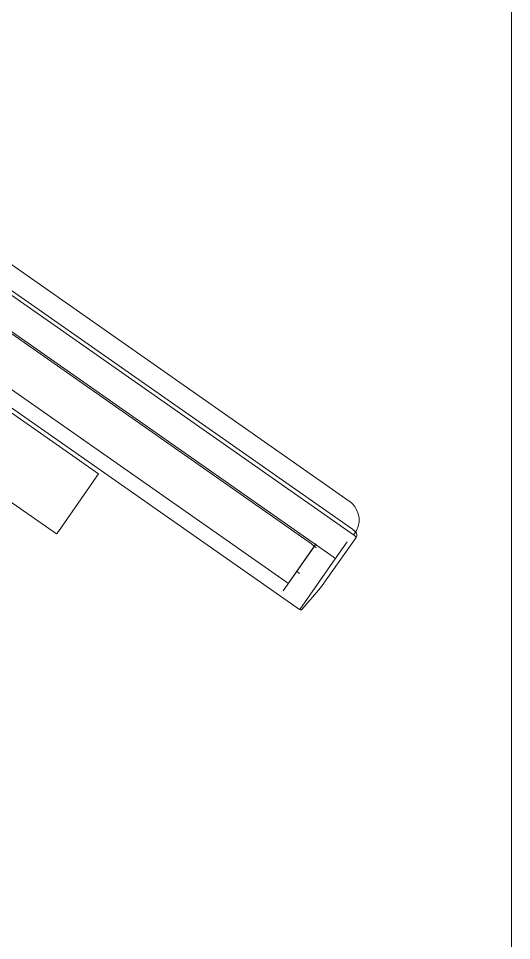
# Model space of a CAD drawing. Header units: inches. Extents: x 1 to 4637, y -664 to 702.
# Drawn here: x 1376.86 to 1387, y -161.77 to -142.8 of the extents above; entities that cross this region are included whole.
import ezdxf

# ---------------------------------------------------------------- set-up
doc = ezdxf.new("R2010")
doc.units = ezdxf.units.IN
doc.header["$MEASUREMENT"] = 0
doc.layers.add('I-FURN', color=30, linetype='Continuous', lineweight=9)
doc.layers.add('I-WALL', color=2, linetype='Continuous', lineweight=9)

# ---------------------------------------------------------------- blocks, each defined once
blk = doc.blocks.new('Desk - Group 1 - No Side Chairs-2319773-New Construction - Tel_Data_Elec Plan')
at = {"layer": 'I-FURN'}
for p, q in [((4.355, -9.416), (3.626, -10.458)), ((4.306, -9.422), (3.928, -9.858)), ((25.435, -24.17), (4.407, -9.447)), ((25.435, -24.17), (4.408, -9.447)), ((3.198, -10.9), (3.927, -9.858)), ((3.927, -9.858), (3.198, -10.9)), ((4.021, -10.765), (4.699, -9.797)), ((4.588, -9.956), (4.05, -10.723)), ((24.834, -24.124), (4.656, -9.996)), ((4.362, -10.156), (4.42, -10.196)), ((4.362, -10.156), (4.42, -10.196)), ((3.626, -10.458), (3.38, -10.809)), ((3.672, -10.497), (24.699, -25.221)), ((24.296, -24.892), (4.118, -10.764)), ((3.252, -10.951), (3.206, -11.016)), ((9.321, -11.023), (9.36, -10.969)), ((22.311, -20.037), (9.36, -10.969)), ((3.206, -11.016), (3.275, -11.065)), ((3.275, -11.065), (24.302, -25.788)), ((3.319, -11.001), (24.346, -25.725)), ((3.319, -11.001), (24.346, -25.725)), ((8.682, -11.937), (9.321, -11.023)), ((3.337, -11.643), (23.736, -25.927)), ((8.618, -12.028), (8.682, -11.937)), ((8.528, -12.155), (8.618, -12.028)), ((8.495, -12.204), (8.528, -12.155)), ((8.495, -12.204), (21.446, -21.272))]:
    blk.add_line(p, q, dxfattribs=at)
at = {"layer": 'I-FURN', "flags": 128}
for points in [[(4.306, -9.422), (4.318, -9.413), (4.328, -9.41), (4.336, -9.41), (4.34, -9.41), (4.344, -9.411), (4.346, -9.411), (4.349, -9.412), (4.351, -9.413), (4.352, -9.413), (4.354, -9.414), (4.356, -9.415), (4.357, -9.415), (4.359, -9.416), (4.36, -9.417), (4.362, -9.418), (4.363, -9.419), (4.365, -9.42), (4.367, -9.42), (4.368, -9.421), (4.37, -9.422), (4.372, -9.423), (4.374, -9.424), (4.375, -9.426), (4.377, -9.427), (4.379, -9.428), (4.381, -9.429), (4.383, -9.43), (4.385, -9.431), (4.387, -9.433), (4.389, -9.434), (4.391, -9.435), (4.393, -9.437), (4.395, -9.438), (4.397, -9.439), (4.399, -9.441), (4.401, -9.442), (4.403, -9.444), (4.405, -9.445), (4.407, -9.447), (4.407, -9.447)], [(4.021, -10.687), (4.021, -10.688), (4.022, -10.688), (4.023, -10.689), (4.024, -10.69), (4.025, -10.692), (4.027, -10.693), (4.029, -10.695), (4.031, -10.697), (4.034, -10.699), (4.036, -10.701), (4.039, -10.704), (4.042, -10.706), (4.045, -10.709), (4.048, -10.711), (4.052, -10.714), (4.055, -10.717), (4.059, -10.72), (4.063, -10.723), (4.067, -10.726), (4.071, -10.729), (4.075, -10.732), (4.079, -10.735), (4.083, -10.738), (4.088, -10.742), (4.092, -10.745), (4.097, -10.748), (4.101, -10.751), (4.106, -10.755), (4.11, -10.758), (4.115, -10.761), (4.118, -10.764)], [(3.198, -10.9), (3.184, -10.933), (3.183, -10.96), (3.187, -10.977), (3.192, -10.988), (3.196, -10.995), (3.199, -11), (3.202, -11.004), (3.204, -11.007), (3.207, -11.01), (3.209, -11.012), (3.211, -11.014), (3.213, -11.016), (3.215, -11.018), (3.217, -11.02), (3.219, -11.021), (3.22, -11.023), (3.222, -11.025), (3.224, -11.026), (3.226, -11.028), (3.228, -11.03), (3.23, -11.032), (3.233, -11.033), (3.235, -11.035), (3.237, -11.037), (3.239, -11.038), (3.241, -11.04), (3.244, -11.042), (3.246, -11.044), (3.248, -11.046), (3.251, -11.048), (3.253, -11.049), (3.256, -11.051), (3.258, -11.053), (3.261, -11.055), (3.263, -11.057), (3.266, -11.059), (3.269, -11.061), (3.271, -11.062), (3.274, -11.064), (3.275, -11.065)], [(3.2, -11.494), (3.159, -11.405), (3.137, -11.31), (3.135, -11.216), (3.153, -11.124), (3.191, -11.04)]]:
    blk.add_lwpolyline(points, dxfattribs=at)
at = {"layer": 'I-FURN'}
for centre, major_axis, start_param, end_param in [((4.404, -9.451), (-0.0493, 0.0345), 4.712389, 5.497787), ((4.652, -10.001), (-0.0645, 0.0452), 4.712389, 6.283185), ((3.675, -10.493), (-0.0493, 0.0345), 0, 1.570796), ((3.675, -10.493), (-0.0493, 0.0345), 0, 0.785398), ((3.327, -10.99), (-0.129, 0.09), 0, 1.570796), ((3.327, -10.99), (-0.129, 0.09), 0, 1.570796)]:
    blk.add_ellipse(centre, major_axis=major_axis, ratio=0.087156, start_param=start_param, end_param=end_param, dxfattribs=at)
blk.add_open_spline([(3.191, -11.04), (3.196, -11.031), (3.203, -11.021), (3.205, -11.017), (3.206, -11.016)], degree=3, knots=[0, 0, 0, 0, 0.5, 0.75, 0.75, 0.75, 0.75], dxfattribs=at)
blk.add_open_spline([(3.36, -11.658), (3.343, -11.648), (3.312, -11.626), (3.27, -11.588), (3.232, -11.544), (3.21, -11.511), (3.2, -11.494)], degree=3, dxfattribs=at)

msp = doc.modelspace()

# ---------------------------------------------------------------- linework, layer by layer
at = {"layer": 'I-WALL', "color": 250, "lineweight": 20}
msp.add_line((1387.001, -110.183), (1387.001, -248.015), dxfattribs=at)

# ---------------------------------------------------------------- block references
at = {"layer": 'I-FURN', "rotation": 180}
msp.add_blockref('Desk - Group 1 - No Side Chairs-2319773-New Construction - Tel_Data_Elec Plan', (1387.001, -164.376), dxfattribs=at)

doc.saveas('drawing.dxf')
